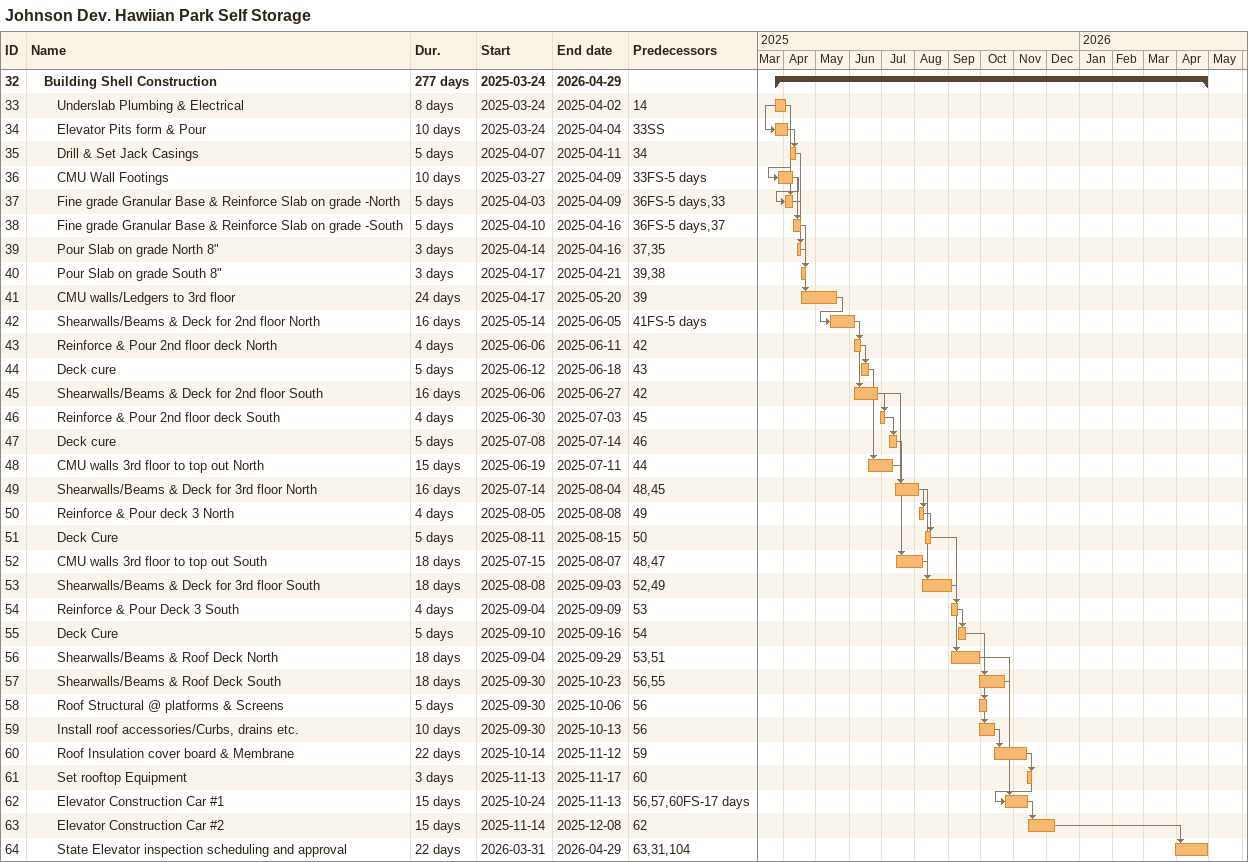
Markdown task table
Johnson Dev. Hawiian Park Self Storage

| ID | Level | Task | Duration | Start | Finish | Predecessors |
|---|---|---|---|---|---|---|
| 32 | 2 | **Building Shell Construction** | 277d | 2025-03-24 | 2026-04-29 |  |
| 33 | 3 | Underslab Plumbing & Electrical | 8d | 2025-03-24 | 2025-04-02 | 14 |
| 34 | 3 | Elevator Pits form & Pour | 10d | 2025-03-24 | 2025-04-04 | 33SS |
| 35 | 3 | Drill & Set Jack Casings | 5d | 2025-04-07 | 2025-04-11 | 34 |
| 36 | 3 | CMU Wall Footings | 10d | 2025-03-27 | 2025-04-09 | 33FS-5d |
| 37 | 3 | Fine grade Granular Base & Reinforce Slab on grade -North | 5d | 2025-04-03 | 2025-04-09 | 36FS-5d, 33 |
| 38 | 3 | Fine grade Granular Base & Reinforce Slab on grade -South | 5d | 2025-04-10 | 2025-04-16 | 36FS-5d, 37 |
| 39 | 3 | Pour Slab on grade North 8" | 3d | 2025-04-14 | 2025-04-16 | 37, 35 |
| 40 | 3 | Pour Slab on grade South 8" | 3d | 2025-04-17 | 2025-04-21 | 39, 38 |
| 41 | 3 | CMU walls/Ledgers to 3rd floor | 24d | 2025-04-17 | 2025-05-20 | 39 |
| 42 | 3 | Shearwalls/Beams & Deck for 2nd floor North | 16d | 2025-05-14 | 2025-06-05 | 41FS-5d |
| 43 | 3 | Reinforce & Pour 2nd floor deck North | 4d | 2025-06-06 | 2025-06-11 | 42 |
| 44 | 3 | Deck cure | 5d | 2025-06-12 | 2025-06-18 | 43 |
| 45 | 3 | Shearwalls/Beams & Deck for 2nd floor South | 16d | 2025-06-06 | 2025-06-27 | 42 |
| 46 | 3 | Reinforce & Pour 2nd floor deck South | 4d | 2025-06-30 | 2025-07-03 | 45 |
| 47 | 3 | Deck cure | 5d | 2025-07-08 | 2025-07-14 | 46 |
| 48 | 3 | CMU walls 3rd floor to top out North | 15d | 2025-06-19 | 2025-07-11 | 44 |
| 49 | 3 | Shearwalls/Beams & Deck for 3rd floor North | 16d | 2025-07-14 | 2025-08-04 | 48, 45 |
| 50 | 3 | Reinforce & Pour deck 3 North | 4d | 2025-08-05 | 2025-08-08 | 49 |
| 51 | 3 | Deck Cure | 5d | 2025-08-11 | 2025-08-15 | 50 |
| 52 | 3 | CMU walls 3rd floor to top out South | 18d | 2025-07-15 | 2025-08-07 | 48, 47 |
| 53 | 3 | Shearwalls/Beams & Deck for 3rd floor South | 18d | 2025-08-08 | 2025-09-03 | 52, 49 |
| 54 | 3 | Reinforce & Pour Deck 3 South | 4d | 2025-09-04 | 2025-09-09 | 53 |
| 55 | 3 | Deck Cure | 5d | 2025-09-10 | 2025-09-16 | 54 |
| 56 | 3 | Shearwalls/Beams & Roof Deck North | 18d | 2025-09-04 | 2025-09-29 | 53, 51 |
| 57 | 3 | Shearwalls/Beams & Roof Deck South | 18d | 2025-09-30 | 2025-10-23 | 56, 55 |
| 58 | 3 | Roof Structural @ platforms & Screens | 5d | 2025-09-30 | 2025-10-06 | 56 |
| 59 | 3 | Install roof accessories/Curbs, drains etc. | 10d | 2025-09-30 | 2025-10-13 | 56 |
| 60 | 3 | Roof Insulation cover board & Membrane | 22d | 2025-10-14 | 2025-11-12 | 59 |
| 61 | 3 | Set rooftop Equipment | 3d | 2025-11-13 | 2025-11-17 | 60 |
| 62 | 3 | Elevator Construction Car #1 | 15d | 2025-10-24 | 2025-11-13 | 56, 57, 60FS-17d |
| 63 | 3 | Elevator Construction Car #2 | 15d | 2025-11-14 | 2025-12-08 | 62 |
| 64 | 3 | State Elevator inspection scheduling and approval | 22d | 2026-03-31 | 2026-04-29 | 63, 31, 104 |
